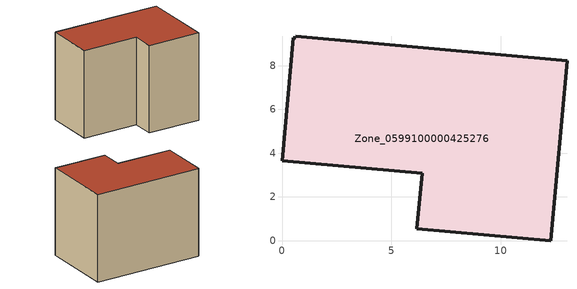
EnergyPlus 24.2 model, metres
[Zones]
Zone_0599100000425276
 floor ground (C_G): 0.5,9.27 0.62,9.26 0.62,9.33 13.03,8.21 12.29,0 6.16,0.55 6.4,3.08 0,3.66 z0
 wall outside (C_F): 12.29,0 13.03,8.21 0.62,9.33 0.62,9.26 0.5,9.27 0,3.66 6.4,3.08 6.16,0.55 12.29,0 z0:9.97
 roof outside (C_R): 0.62,9.26 0.5,9.27 0,3.66 6.4,3.08 6.16,0.55 12.29,0 13.03,8.21 0.62,9.33 z9.97
[BUILDING]
Pand.0599100000425276: North Axis=0; Terrain=City; Loads Convergence Tolerance Value=0.04; Temperature Convergence Tolerance Value=0.4; Solar Distribution=FullExterior; Maximum Number of Warmup Days=25; Minimum Number of Warmup Days=1
[Site:Location]
Rotterdam.The.Hague.AP_ZH_NLD Design_Conditions: Latitude=51.96; Longitude=4.45; Time Zone=1; Elevation=-4.5
[SITE:GROUNDTEMPERATURE:BUILDINGSURFACE]
18, 18, 18, 18, 18, 18, 18, 18, 18, 18, 18, 18
[MATERIAL] Thermal Absorptance=0.9; Solar Absorptance=0.7; Visible Absorptance=0.7
Name | Roughness | Thickness | Conductivity | Density | Specific Heat
G.TC.2006-2014 | MediumSmooth | 0.15 | 0.06 | 540 | 1210
F.TC.2006-2014 | Rough | 0.3 | 0.12 | 1920 | 840
R.TC.2006-2014 | MediumRough | 0.2 | 0.08 | 1500 | 1000
[CONSTRUCTION]
C_G: G.TC.2006-2014
C_F: F.TC.2006-2014
C_R: R.TC.2006-2014
[ZONE]
Zone_0599100000425276: Type=1; Multiplier=1; Ceiling Height=Autocalculate; Volume=Autocalculate; Floor Area=autocalculate; Part of Total Floor Area=Yes
[ZONEINFILTRATION:DESIGNFLOWRATE]
Infil_Zone_0599100000425276: Zone or ZoneList or Space or SpaceList=Zone_0599100000425276; Schedule=AlwaysOn; Design Flow Rate Calculation Method=Flow/Area; Flow Rate per Floor Area=0.0015; Constant Term Coefficient=1; Temperature Term Coefficient=0; Velocity Term Coefficient=0; Velocity Squared Term Coefficient=0
[HVACTEMPLATE:ZONE:IDEALLOADSAIRSYSTEM]
Zone_0599100000425276: Maximum Heating Supply Air Temperature=50; Minimum Cooling Supply Air Temperature=13; Maximum Heating Supply Air Humidity Ratio=0.0156; Minimum Cooling Supply Air Humidity Ratio=0.0077; Heating Limit=NoLimit; Cooling Limit=NoLimit; Dehumidification Control Type=ConstantSensibleHeatRatio; Cooling Sensible Heat Ratio=0.7; Dehumidification Setpoint=60; Humidification Control Type=None; Humidification Setpoint=30; Outdoor Air Method=None; Outdoor Air Flow Rate per Person=0.00944; Outdoor Air Flow Rate per Zone Floor Area=0; Outdoor Air Flow Rate per Zone=0; Demand Controlled Ventilation Type=None; Outdoor Air Economizer Type=NoEconomizer; Heat Recovery Type=None; Sensible Heat Recovery Effectiveness=0.7; Latent Heat Recovery Effectiveness=0.65
[ZONECONTROL:THERMOSTAT]
ThermostatControl_Zone_0599100000425276: Zone or ZoneList=Zone_0599100000425276; Control Type Schedule=DualSetpointControlType; Control 1=Thermostat_Zone_0599100000425276; Temperature Difference Between Cutout And Setpoint=0
[THERMOSTATSETPOINT:DUALSETPOINT]
Thermostat_Zone_0599100000425276: Heating Setpoint Temperature Schedule=HeatingSetpoint_Zone_0599100000425276; Cooling Setpoint Temperature Schedule=CoolingSetpoint_Zone_0599100000425276
[SCHEDULE:COMPACT]
HeatingSetpoint_Zone_0599100000425276: Through: 12/31, For: AllDays, Until: 24:00, 21
CoolingSetpoint_Zone_0599100000425276: Through: 12/31, For: AllDays, Until: 24:00, 24
DualSetpointControlType: Through: 12/31, For: AllDays, Until: 24:00, 4
AlwaysOn: Through: 12/31, For: AllDays, Until: 24:00, 1
